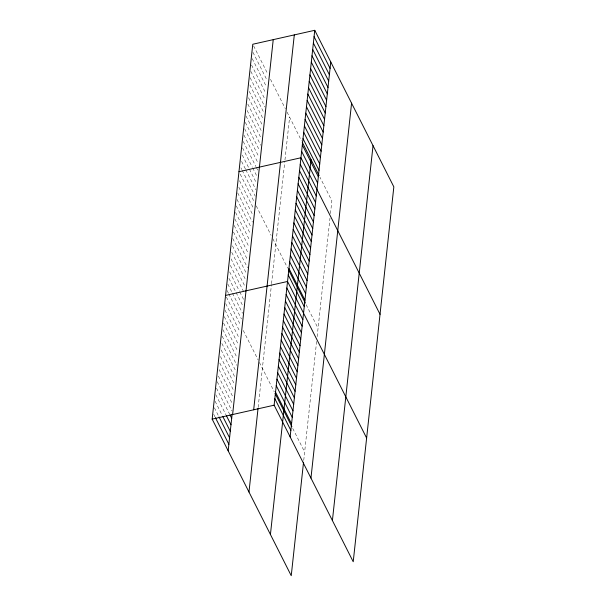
<?xml version="1.0" encoding="UTF-8"?>
<svg xmlns="http://www.w3.org/2000/svg" width="606" height="606" viewBox="0 0 606 606"><rect width="100%" height="100%" fill="white"/><g stroke="black" fill="none" stroke-linecap="round" stroke-linejoin="round"><path stroke-width="0.45" stroke-dasharray="3.03 2.27" d="M258.156 407.391L271.458 284.608M271.556 283.676L284.767 161.757M284.964 159.939L289.607 117.147M303.742 460.355L316.643 341.292M317.15 336.641L329.99 218.107M330.482 213.554L331.868 200.806L319.968 177.263M253.626 45.912L267.943 74.273M270.488 79.303L285.358 108.732M287.055 112.102L301.477 140.645M252.929 52.29L267.254 80.643M252.24 58.661L266.564 87.014M251.551 65.031L265.875 93.392M250.861 71.41L265.186 99.763M250.172 77.78L264.913 106.967M249.899 84.992L264.224 113.345M249.21 91.362L263.534 119.715M248.521 97.733L262.845 126.086M247.831 104.111L262.156 132.464M247.142 110.481L261.459 138.835M246.028 116.019L260.769 145.205M245.339 122.389L259.656 150.75M244.642 128.767L258.967 157.121M243.953 135.138L258.277 163.491M243.264 141.516L255.906 166.529M256.323 167.362L258.012 170.703M242.574 147.887L252.263 167.067M252.687 167.9L256.899 176.24M242.302 155.091L256.626 183.444M241.612 161.469L245.407 168.968M245.824 169.809L255.937 189.822M240.923 167.839L241.764 169.506M242.188 170.339L255.247 196.192M240.234 174.21L254.558 202.571M256.255 205.926L271.117 235.355M272.821 238.719L287.661 268.11M306.159 304.727L318.052 328.27M239.529 180.724L253.853 209.078M238.825 187.231L253.141 215.592M237.696 192.913L252.437 222.099M236.991 199.427L251.316 227.78M236.287 205.934L250.604 234.287M235.575 212.448L249.899 240.802M234.87 218.955L249.195 247.309M234.166 225.47L248.49 253.823M233.461 231.977L247.786 260.338M232.757 238.491L247.498 267.678M232.469 245.839L246.793 274.192M231.765 252.346L246.089 280.699M231.06 258.86L245.385 287.214M230.356 265.367L244.68 293.728M229.651 271.882L239.34 291.062M239.756 291.895L243.976 300.235M228.947 278.396L235.681 291.736M236.105 292.569L243.264 306.75M227.818 284.07L232.03 292.41M232.454 293.243L242.559 313.257M227.114 290.585L228.379 293.084M228.795 293.918L241.438 318.938M226.409 297.091L240.726 325.445M243.271 330.482L258.141 359.911M259.413 362.433L274.26 391.824M292.751 428.442L304.651 451.985M225.697 303.606L240.021 331.959M224.993 310.113L239.317 338.474M224.288 316.627L238.612 344.981M223.584 323.134L237.908 351.495M222.879 329.649L237.204 358.002M222.175 336.163L236.916 365.35M221.887 343.504L236.211 371.857M221.182 350.018L235.507 378.371M220.478 356.525L234.802 384.886M219.773 363.039L234.098 391.393M219.069 369.554L233.386 397.907M218.357 376.061L232.681 404.414M217.236 381.742L231.977 410.929M216.531 388.249L229.591 414.103M215.819 394.764L225.932 414.777M215.115 401.27L222.281 415.451M214.41 407.785L218.622 416.125M213.706 414.299L214.971 416.799"/><path stroke-width="0.91" d="M303.538 462.219L291.244 575.7L212.161 419.14L252.778 44.246L314.756 30.3L393.839 186.86L353.222 561.754L274.132 405.194L314.756 30.3M228.167 450.826L232.098 414.549M232.613 414.534L273.23 39.648M253.679 409.792L294.304 34.906M248.983 492.034L258.05 408.323M270.428 534.492L311.052 159.598M290.145 436.881L330.762 61.994M310.961 478.089L351.578 103.194M332.406 520.546L373.031 145.652M238.969 171.71L300.947 157.765L380.03 314.325M225.561 295.425L287.539 281.479L366.622 438.04M212.161 419.14L274.132 405.194M314.067 36.671L330.073 68.364M313.378 43.049L329.384 74.735M312.688 49.419L328.694 81.113M311.999 55.79L328.005 87.484M311.302 62.168L327.316 93.854M310.613 68.539L326.619 100.232M309.924 74.909L325.93 106.603M309.234 81.287L325.24 112.974M308.545 87.658L324.551 119.352M307.856 94.028L323.862 125.722M307.159 100.407L323.172 132.093M306.469 106.777L322.475 138.471M305.78 113.148L321.786 144.842M305.091 119.526L321.097 151.212M304.401 125.896L320.407 157.59M303.712 132.267L319.718 163.961M303.015 138.645L319.029 170.331M302.243 142.16L319.12 175.581M302.326 145.016L318.332 176.71M301.636 151.394L317.642 183.08M300.243 164.271L316.249 195.965M299.538 170.786L315.544 202.48M298.826 177.3L314.84 208.987M298.122 183.807L314.135 215.501M297.417 190.322L313.423 222.008M296.713 196.829L312.719 228.523M296.008 203.343L312.014 235.03M295.304 209.85L311.31 241.544M294.599 216.365L310.605 248.059M293.887 222.879L309.901 254.565M293.183 229.386L309.196 261.08M292.478 235.901L308.484 267.587M291.774 242.408L307.78 274.101M291.069 248.922L307.075 280.608M290.365 255.429L306.371 287.123M289.66 261.943L305.666 293.637M288.948 268.458L304.962 300.144M288.433 269.625L305.31 303.045M288.244 274.965L304.257 306.659M286.835 287.986L302.841 319.68M286.13 294.501L302.136 326.195M285.426 301.015L301.432 332.702M284.722 307.522L300.727 339.216M284.009 314.037L300.023 345.723M283.305 320.544L299.319 352.237M282.601 327.058L298.606 358.744M281.896 333.565L297.902 365.259M281.192 340.08L297.198 371.773M280.487 346.594L296.493 378.28M279.783 353.101L295.789 384.795M279.071 359.616L295.084 391.302M278.366 366.122L294.38 397.816M277.662 372.637L293.668 404.323M276.957 379.144L292.963 410.838M276.253 385.658L292.259 417.352M275.548 392.173L291.554 423.859M275.026 393.339L291.903 426.76M274.844 398.68L290.85 430.374M230.007 414.936L231.697 418.276M226.356 415.61L230.984 424.783M222.697 416.284L230.28 431.298M219.046 416.958L229.576 437.805M215.388 417.632L228.871 444.319"/></g></svg>
